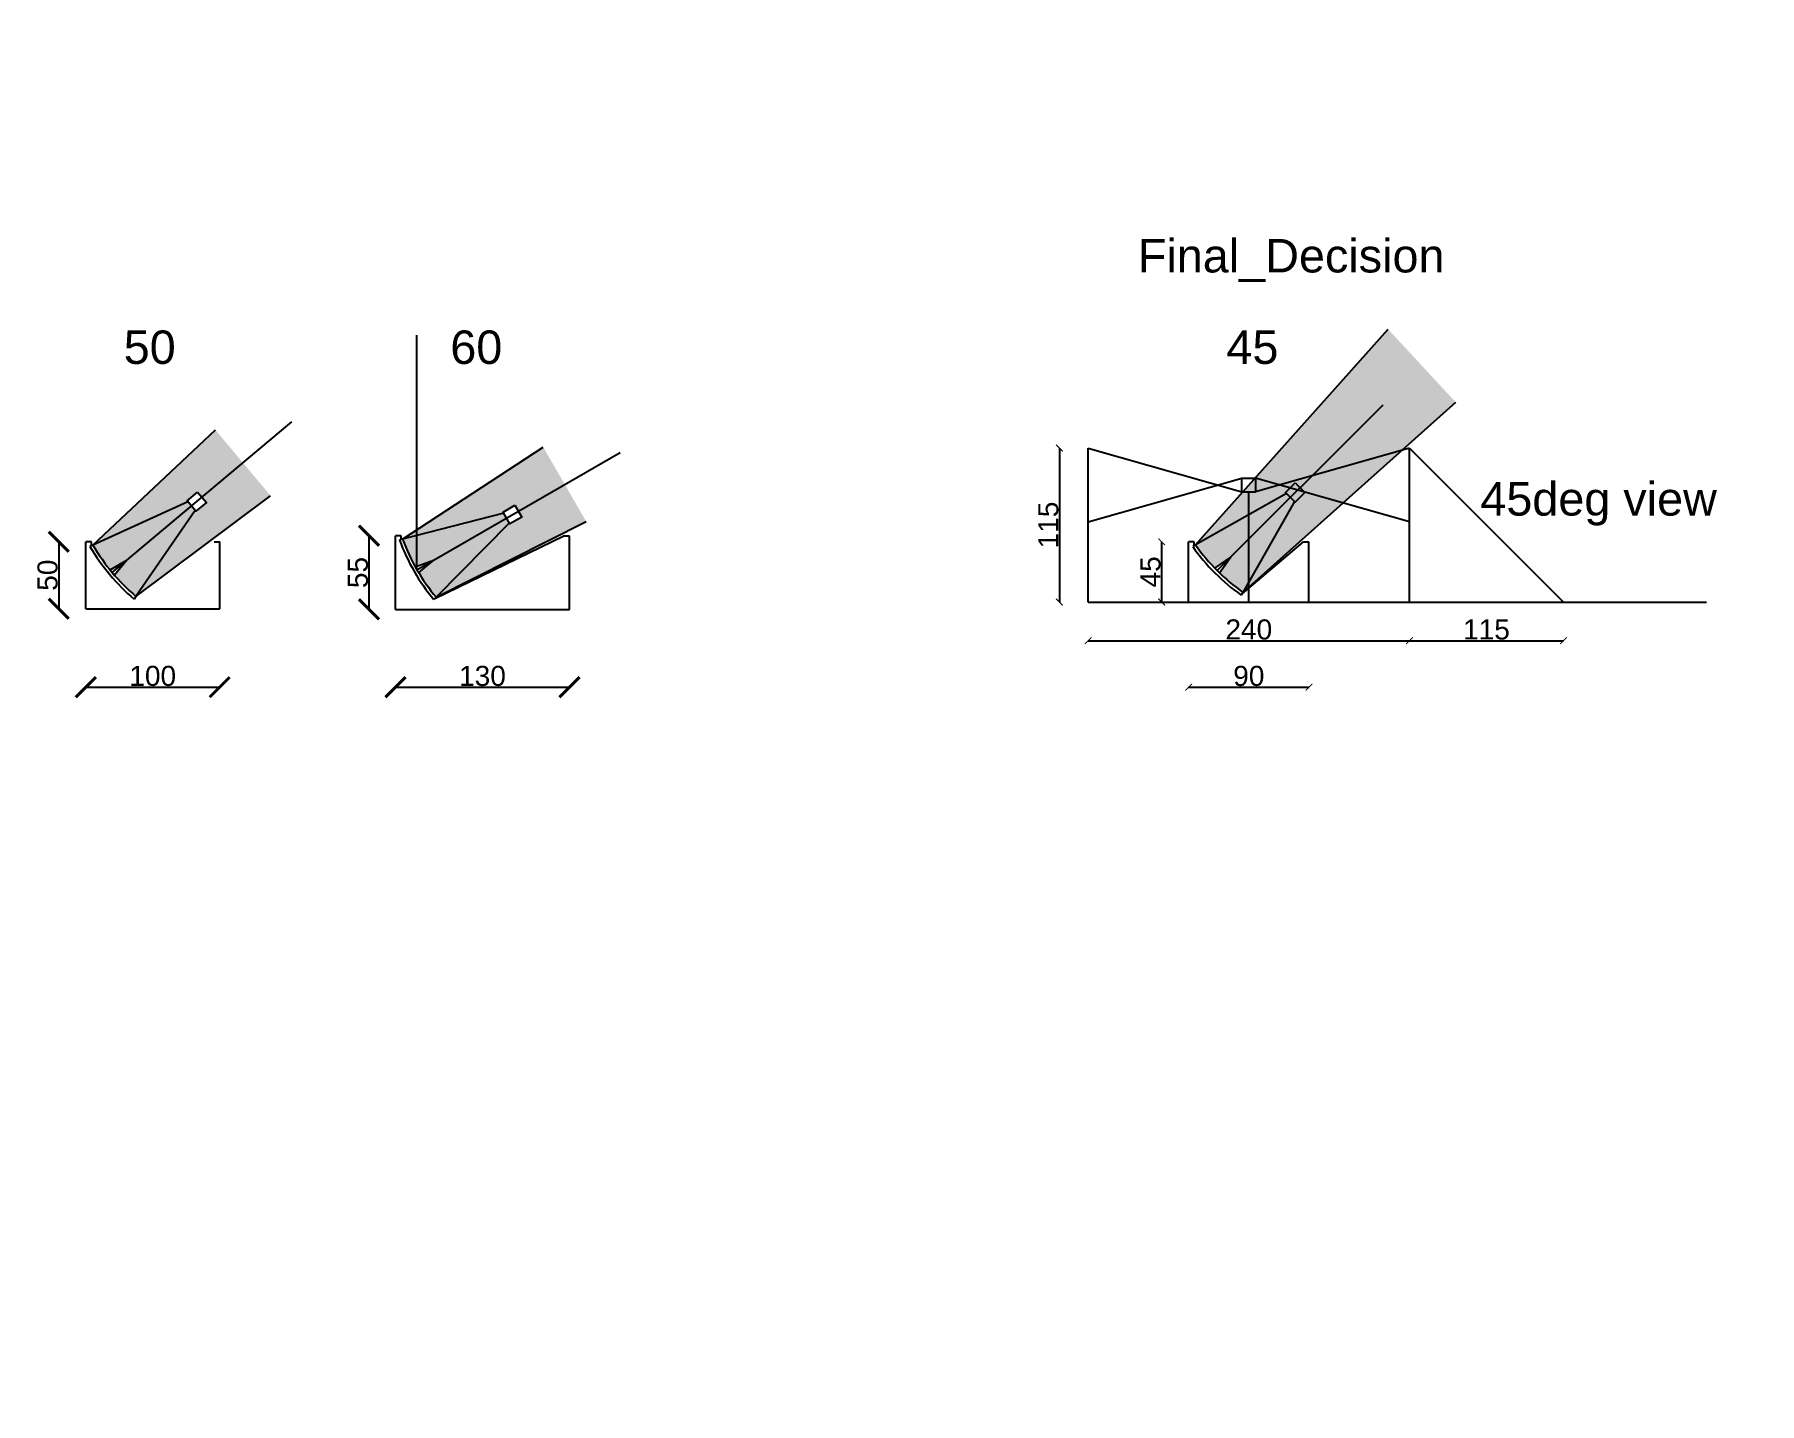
# Model space of a CAD drawing. Header units: millimetres. Extents: x 674 to 5889, y -153 to 3954.
# Drawn here: x 1589 to 2877, y 2872 to 3895 of the extents above; entities that cross this region are included whole.
import ezdxf

# ---------------------------------------------------------------- set-up
doc = ezdxf.new("R2010")
doc.units = ezdxf.units.MM
for name, color, linetype in [('Columns', 253, 'Continuous'), ('Dimensions', 7, 'Continuous'), ('Dish', 20, 'Continuous'), ('Ropes', 3, 'Continuous')]:
    doc.layers.add(name, color=color, linetype=linetype)
doc.layers.add('Effective Aperture Area', color=2, linetype='Continuous', transparency=0.75)
doc.layers.add('Image Sensor', color=5, linetype='Continuous', transparency=0.6)
doc.styles.get("Standard").update_dxf_attribs({"font": 'arial.ttf'})
doc.dimstyles.new('ISO-25', dxfattribs={"dimtxt": 2.5, "dimasz": 2.5, "dimexe": 1.25, "dimexo": 0.625, "dimtad": 1, "dimtxsty": 'Standard', "dimcen": 2.5, "dimadec": 0, "dimazin": 0, "dimtfac": 1, "dimtmove": 0, "dimatfit": 3, "dimfxl": 1, "dimarcsym": 0})

# ---------------------------------------------------------------- blocks, each defined once
blk = doc.blocks.new('_ArchTick')
at = {"color": 0, "linetype": 'ByBlock', "const_width": 0.15}
blk.add_lwpolyline([(-0.5, -0.5), (0.5, 0.5)], dxfattribs=at)
blk = doc.blocks.new('*D60')
at = {"color": 0, "lineweight": -2, "transparency": 16777216}
blk.add_line((2829.3, -144.6), (2959.3, -144.6), dxfattribs=at)
at = {"layer": 'Defpoints', "color": 0, "transparency": 16777216}
for p in [(5528.5, 3774.1), (5768.5, 3774.1), (5768.5, 3752.5), (2829.3, -118.4), (2959.3, -118.4), (2959.3, -144.6)]:
    blk.add_point(p, dxfattribs=at)
at = {"layer": 'Dimensions', "color": 0, "lineweight": -2, "transparency": 16777216}
blk.add_line((5528.5, 3752.5), (5768.5, 3752.5), dxfattribs=at)
at = {"color": 0, "lineweight": -2, "transparency": 16777216, "xscale": 15, "yscale": 15, "zscale": 15, "rotation": 180}
blk.add_blockref('_ArchTick', (2829.3, -144.6), dxfattribs=at)
at = {"color": 0, "lineweight": -2, "transparency": 16777216, "xscale": 15, "yscale": 15, "zscale": 15}
blk.add_blockref('_ArchTick', (2959.3, -144.6), dxfattribs=at)
at = {"layer": 'Dimensions', "color": 0, "lineweight": -2, "transparency": 16777216, "xscale": 2.5, "yscale": 2.5, "zscale": 2.5, "rotation": 180}
blk.add_blockref('_ArchTick', (5528.5, 3752.5), dxfattribs=at)
at = {"layer": 'Dimensions', "color": 0, "lineweight": -2, "transparency": 16777216, "xscale": 2.5, "yscale": 2.5, "zscale": 2.5}
blk.add_blockref('_ArchTick', (5768.5, 3752.5), dxfattribs=at)
at = {"color": 0, "transparency": 16777216, "insert": (2894.3, -136.3), "char_height": 15, "attachment_point": 5}
blk.add_mtext('130', dxfattribs=at)
at = {"layer": 'Dimensions', "color": 0, "transparency": 16777216, "insert": (5648.5, 3755.4), "char_height": 4.5, "attachment_point": 5}
blk.add_mtext('240m', dxfattribs=at)
blk = doc.blocks.new('*D58')
at = {"color": 0, "lineweight": -2, "transparency": 16777216}
blk.add_line((2393.6, -144.6), (2483.6, -144.6), dxfattribs=at)
at = {"layer": 'Defpoints', "color": 0, "transparency": 16777216}
for p in [(5603.5, 3819.1), (5583.4, 3774.1), (5603.5, 3774.1), (2393.6, -81), (2483.6, -81), (2483.6, -144.6)]:
    blk.add_point(p, dxfattribs=at)
at = {"layer": 'Dimensions', "color": 0, "lineweight": -2, "transparency": 16777216}
blk.add_line((5583.4, 3819.1), (5583.4, 3774.1), dxfattribs=at)
at = {"color": 0, "lineweight": -2, "transparency": 16777216, "xscale": 15, "yscale": 15, "zscale": 15, "rotation": 180}
blk.add_blockref('_ArchTick', (2393.6, -144.6), dxfattribs=at)
at = {"color": 0, "lineweight": -2, "transparency": 16777216, "xscale": 15, "yscale": 15, "zscale": 15}
blk.add_blockref('_ArchTick', (2483.6, -144.6), dxfattribs=at)
at = {"layer": 'Dimensions', "color": 0, "lineweight": -2, "transparency": 16777216, "xscale": 2.5, "yscale": 2.5, "zscale": 2.5}
for p, rotation in [((5583.4, 3819.1), 90), ((5583.4, 3774.1), 270)]:
    blk.add_blockref('_ArchTick', p, dxfattribs=dict(at, rotation=rotation))
at = {"color": 0, "transparency": 16777216, "insert": (2438.6, -136.3), "char_height": 15, "attachment_point": 5}
blk.add_mtext('90', dxfattribs=at)
at = {"layer": 'Dimensions', "color": 0, "transparency": 16777216, "insert": (5580.5, 3796.6), "char_height": 4.5, "attachment_point": 5, "rotation": 90}
blk.add_mtext('45m', dxfattribs=at)
blk = doc.blocks.new('*D62')
at = {"color": 0, "lineweight": -2, "transparency": 16777216}
blk.add_line((2577.8, -36), (2577.8, -86), dxfattribs=at)
at = {"layer": 'Defpoints', "color": 0, "transparency": 16777216}
for p in [(5529.8, 3893.7), (5528.5, 3889.1), (5643.4, 3856.4), (2598, -36), (2577.8, -86), (2598, -86)]:
    blk.add_point(p, dxfattribs=at)
at = {"layer": 'Dimensions', "color": 0, "lineweight": -2, "transparency": 16777216}
blk.add_line((5644.7, 3861), (5529.8, 3893.7), dxfattribs=at)
at = {"color": 0, "lineweight": -2, "transparency": 16777216, "xscale": 15, "yscale": 15, "zscale": 15}
for p, rotation in [((2577.8, -36), 90), ((2577.8, -86), 270)]:
    blk.add_blockref('_ArchTick', p, dxfattribs=dict(at, rotation=rotation))
at = {"layer": 'Dimensions', "color": 0, "lineweight": -2, "transparency": 16777216, "xscale": 2.5, "yscale": 2.5, "zscale": 2.5}
for p, rotation in [((5529.8, 3893.7), 164.113896019455), ((5644.7, 3861), 344.113896019455)]:
    blk.add_blockref('_ArchTick', p, dxfattribs=dict(at, rotation=rotation))
at = {"color": 0, "transparency": 16777216, "insert": (2569.5, -61), "char_height": 15, "attachment_point": 5, "rotation": 90}
blk.add_mtext('50', dxfattribs=at)
at = {"layer": 'Dimensions', "color": 0, "transparency": 16777216, "insert": (5588.1, 3880.2), "char_height": 4.5, "attachment_point": 5, "rotation": 344.1139}
blk.add_mtext('119.5m', dxfattribs=at)
blk = doc.blocks.new('*D63')
at = {"color": 0, "lineweight": -2, "transparency": 16777216}
blk.add_line((2809.5, -31.4), (2809.5, -86.4), dxfattribs=at)
at = {"layer": 'Defpoints', "color": 0, "transparency": 16777216}
for p in [(5643.4, 3866.6), (5527.7, 3834.5), (5528.5, 3832.1), (2829.3, -31.4), (2809.5, -86.4), (2829.3, -86.4)]:
    blk.add_point(p, dxfattribs=at)
at = {"layer": 'Dimensions', "color": 0, "lineweight": -2, "transparency": 16777216}
blk.add_line((5642.6, 3869), (5527.7, 3834.5), dxfattribs=at)
at = {"color": 0, "lineweight": -2, "transparency": 16777216, "xscale": 15, "yscale": 15, "zscale": 15}
for p, rotation in [((2809.5, -31.4), 90), ((2809.5, -86.4), 270)]:
    blk.add_blockref('_ArchTick', p, dxfattribs=dict(at, rotation=rotation))
at = {"layer": 'Dimensions', "color": 0, "lineweight": -2, "transparency": 16777216, "xscale": 2.5, "yscale": 2.5, "zscale": 2.5}
for p, rotation in [((5642.6, 3869), 16.71614301521846), ((5527.7, 3834.5), 196.7161430152185)]:
    blk.add_blockref('_ArchTick', p, dxfattribs=dict(at, rotation=rotation))
at = {"color": 0, "transparency": 16777216, "insert": (2801.3, -58.9), "char_height": 15, "attachment_point": 5, "rotation": 90}
blk.add_mtext('55', dxfattribs=at)
at = {"layer": 'Dimensions', "color": 0, "transparency": 16777216, "insert": (5584.3, 3854.6), "char_height": 4.5, "attachment_point": 5, "rotation": 16.7161}
blk.add_mtext('120m', dxfattribs=at)
blk = doc.blocks.new('*D59')
at = {"color": 0, "lineweight": -2, "transparency": 16777216}
blk.add_line((2598, -144.6), (2698, -144.6), dxfattribs=at)
at = {"layer": 'Defpoints', "color": 0, "transparency": 16777216}
for p in [(5623.5, 3781.2), (5673.5, 3781.2), (5673.5, 3764.3), (2598, -86), (2698, -86), (2698, -144.6)]:
    blk.add_point(p, dxfattribs=at)
at = {"layer": 'Dimensions', "color": 0, "lineweight": -2, "transparency": 16777216}
blk.add_line((5623.5, 3764.3), (5673.5, 3764.3), dxfattribs=at)
at = {"color": 0, "lineweight": -2, "transparency": 16777216, "xscale": 15, "yscale": 15, "zscale": 15, "rotation": 180}
blk.add_blockref('_ArchTick', (2598, -144.6), dxfattribs=at)
at = {"color": 0, "lineweight": -2, "transparency": 16777216, "xscale": 15, "yscale": 15, "zscale": 15}
blk.add_blockref('_ArchTick', (2698, -144.6), dxfattribs=at)
at = {"layer": 'Dimensions', "color": 0, "lineweight": -2, "transparency": 16777216, "xscale": 2.5, "yscale": 2.5, "zscale": 2.5, "rotation": 180}
blk.add_blockref('_ArchTick', (5623.5, 3764.3), dxfattribs=at)
at = {"layer": 'Dimensions', "color": 0, "lineweight": -2, "transparency": 16777216, "xscale": 2.5, "yscale": 2.5, "zscale": 2.5}
blk.add_blockref('_ArchTick', (5673.5, 3764.3), dxfattribs=at)
at = {"color": 0, "transparency": 16777216, "insert": (2648, -136.3), "char_height": 15, "attachment_point": 5}
blk.add_mtext('100', dxfattribs=at)
at = {"layer": 'Dimensions', "color": 0, "transparency": 16777216, "insert": (5648.5, 3767.2), "char_height": 4.5, "attachment_point": 5}
blk.add_mtext('50m', dxfattribs=at)
blk = doc.blocks.new('*D61')
at = {"color": 0, "lineweight": -2, "transparency": 16777216}
blk.add_line((2373.5, -36), (2373.5, -81), dxfattribs=at)
at = {"layer": 'Defpoints', "color": 0, "transparency": 16777216}
for p in [(5648.5, 3856.4), (5645.3, 3779.1), (5648.5, 3779.1), (2393.6, -36), (2373.5, -81), (2393.6, -81)]:
    blk.add_point(p, dxfattribs=at)
at = {"layer": 'Dimensions', "color": 0, "lineweight": -2, "transparency": 16777216}
blk.add_line((5645.3, 3856.4), (5645.3, 3779.1), dxfattribs=at)
at = {"color": 0, "lineweight": -2, "transparency": 16777216, "xscale": 15, "yscale": 15, "zscale": 15}
for p, rotation in [((2373.5, -36), 90), ((2373.5, -81), 270)]:
    blk.add_blockref('_ArchTick', p, dxfattribs=dict(at, rotation=rotation))
at = {"layer": 'Dimensions', "color": 0, "lineweight": -2, "transparency": 16777216, "xscale": 2.5, "yscale": 2.5, "zscale": 2.5}
for p, rotation in [((5645.3, 3856.4), 90), ((5645.3, 3779.1), 270)]:
    blk.add_blockref('_ArchTick', p, dxfattribs=dict(at, rotation=rotation))
at = {"color": 0, "transparency": 16777216, "insert": (2365.3, -58.5), "char_height": 15, "attachment_point": 5, "rotation": 90}
blk.add_mtext('45', dxfattribs=at)
at = {"layer": 'Dimensions', "color": 0, "transparency": 16777216, "insert": (5642.4, 3817.9), "char_height": 4.5, "attachment_point": 5, "rotation": 90}
blk.add_mtext('77.3m', dxfattribs=at)
blk = doc.blocks.new('*D78')
at = {"color": 0, "lineweight": -2, "transparency": 16777216}
blk.add_line((1627.2, 3407.3), (1727.2, 3407.3), dxfattribs=at)
at = {"layer": 'Defpoints', "color": 0, "transparency": 16777216}
for p in [(1627.2, 3465.9), (1727.2, 3465.9), (1727.2, 3407.3)]:
    blk.add_point(p, dxfattribs=at)
at = {"color": 0, "lineweight": -2, "transparency": 16777216, "xscale": 15, "yscale": 15, "zscale": 15, "rotation": 180}
blk.add_blockref('_ArchTick', (1627.2, 3407.3), dxfattribs=at)
at = {"color": 0, "lineweight": -2, "transparency": 16777216, "xscale": 15, "yscale": 15, "zscale": 15}
blk.add_blockref('_ArchTick', (1727.2, 3407.3), dxfattribs=at)
at = {"color": 0, "transparency": 16777216, "insert": (1677.2, 3415.6), "char_height": 15, "attachment_point": 5}
blk.add_mtext('100', dxfattribs=at)
blk = doc.blocks.new('*D79')
at = {"color": 0, "lineweight": -2, "transparency": 16777216}
blk.add_line((1858.5, 3407.3), (1988.5, 3407.3), dxfattribs=at)
at = {"layer": 'Defpoints', "color": 0, "transparency": 16777216}
for p in [(1858.5, 3433.5), (1988.5, 3433.5), (1988.5, 3407.3)]:
    blk.add_point(p, dxfattribs=at)
at = {"color": 0, "lineweight": -2, "transparency": 16777216, "xscale": 15, "yscale": 15, "zscale": 15, "rotation": 180}
blk.add_blockref('_ArchTick', (1858.5, 3407.3), dxfattribs=at)
at = {"color": 0, "lineweight": -2, "transparency": 16777216, "xscale": 15, "yscale": 15, "zscale": 15}
blk.add_blockref('_ArchTick', (1988.5, 3407.3), dxfattribs=at)
at = {"color": 0, "transparency": 16777216, "insert": (1923.5, 3415.6), "char_height": 15, "attachment_point": 5}
blk.add_mtext('130', dxfattribs=at)
blk = doc.blocks.new('*D83')
at = {"color": 0, "lineweight": -2, "transparency": 16777216}
blk.add_line((1607, 3515.9), (1607, 3465.9), dxfattribs=at)
at = {"layer": 'Defpoints', "color": 0, "transparency": 16777216}
for p in [(1627.2, 3515.9), (1607, 3465.9), (1627.2, 3465.9)]:
    blk.add_point(p, dxfattribs=at)
at = {"color": 0, "lineweight": -2, "transparency": 16777216, "xscale": 15, "yscale": 15, "zscale": 15}
for p, rotation in [((1607, 3515.9), 90), ((1607, 3465.9), 270)]:
    blk.add_blockref('_ArchTick', p, dxfattribs=dict(at, rotation=rotation))
at = {"color": 0, "transparency": 16777216, "insert": (1598.7, 3490.9), "char_height": 15, "attachment_point": 5, "rotation": 90}
blk.add_mtext('50', dxfattribs=at)
blk = doc.blocks.new('*D84')
at = {"color": 0, "lineweight": -2, "transparency": 16777216}
blk.add_line((1838.7, 3520.4), (1838.7, 3465.4), dxfattribs=at)
at = {"layer": 'Defpoints', "color": 0, "transparency": 16777216}
for p in [(1858.5, 3520.4), (1838.7, 3465.4), (1858.5, 3465.4)]:
    blk.add_point(p, dxfattribs=at)
at = {"color": 0, "lineweight": -2, "transparency": 16777216, "xscale": 15, "yscale": 15, "zscale": 15}
for p, rotation in [((1838.7, 3520.4), 90), ((1838.7, 3465.4), 270)]:
    blk.add_blockref('_ArchTick', p, dxfattribs=dict(at, rotation=rotation))
at = {"color": 0, "transparency": 16777216, "insert": (1830.5, 3492.9), "char_height": 15, "attachment_point": 5, "rotation": 90}
blk.add_mtext('55', dxfattribs=at)
blk = doc.blocks.new('*D72')
at = {"color": 0, "lineweight": -2, "transparency": 16777216}
blk.add_line((2450.9, 3407.3), (2540.9, 3407.3), dxfattribs=at)
at = {"layer": 'Defpoints', "color": 0, "transparency": 16777216}
for p in [(2450.9, 3470.9), (2540.9, 3470.9), (2540.9, 3407.3)]:
    blk.add_point(p, dxfattribs=at)
at = {"color": 0, "lineweight": -2, "transparency": 16777216, "xscale": 5, "yscale": 5, "zscale": 5, "rotation": 180}
blk.add_blockref('_ArchTick', (2450.9, 3407.3), dxfattribs=at)
at = {"color": 0, "lineweight": -2, "transparency": 16777216, "xscale": 5, "yscale": 5, "zscale": 5}
blk.add_blockref('_ArchTick', (2540.9, 3407.3), dxfattribs=at)
at = {"color": 0, "transparency": 16777216, "insert": (2495.9, 3415.6), "char_height": 15, "attachment_point": 5}
blk.add_mtext('90', dxfattribs=at)
blk = doc.blocks.new('*D80')
at = {"color": 0, "lineweight": -2, "transparency": 16777216}
blk.add_line((2430.8, 3515.9), (2430.8, 3470.9), dxfattribs=at)
at = {"layer": 'Defpoints', "color": 0, "transparency": 16777216}
for p in [(2450.9, 3515.9), (2430.8, 3470.9), (2450.9, 3470.9)]:
    blk.add_point(p, dxfattribs=at)
at = {"color": 0, "lineweight": -2, "transparency": 16777216, "xscale": 5, "yscale": 5, "zscale": 5}
for p, rotation in [((2430.8, 3515.9), 90), ((2430.8, 3470.9), 270)]:
    blk.add_blockref('_ArchTick', p, dxfattribs=dict(at, rotation=rotation))
at = {"color": 0, "transparency": 16777216, "insert": (2422.5, 3493.4), "char_height": 15, "attachment_point": 5, "rotation": 90}
blk.add_mtext('45', dxfattribs=at)
blk = doc.blocks.new('*D73')
at = {"color": 0, "lineweight": -2, "transparency": 16777216}
blk.add_line((2354.4, 3585.9), (2354.4, 3470.9), dxfattribs=at)
at = {"layer": 'Defpoints', "color": 0, "transparency": 16777216}
for p in [(2375.9, 3585.9), (2354.4, 3470.9), (2375.9, 3470.9)]:
    blk.add_point(p, dxfattribs=at)
at = {"color": 0, "lineweight": -2, "transparency": 16777216, "xscale": 5, "yscale": 5, "zscale": 5}
for p, rotation in [((2354.4, 3585.9), 90), ((2354.4, 3470.9), 270)]:
    blk.add_blockref('_ArchTick', p, dxfattribs=dict(at, rotation=rotation))
at = {"color": 0, "transparency": 16777216, "insert": (2346.2, 3528.4), "char_height": 15, "attachment_point": 5, "rotation": 90}
blk.add_mtext('115', dxfattribs=at)
blk = doc.blocks.new('*D74')
at = {"color": 0, "lineweight": -2, "transparency": 16777216}
blk.add_line((2375.9, 3442), (2615.9, 3442), dxfattribs=at)
at = {"layer": 'Defpoints', "color": 0, "transparency": 16777216}
for p in [(2375.9, 3470.9), (2615.9, 3470.9), (2615.9, 3442)]:
    blk.add_point(p, dxfattribs=at)
at = {"color": 0, "lineweight": -2, "transparency": 16777216, "xscale": 5, "yscale": 5, "zscale": 5, "rotation": 180}
blk.add_blockref('_ArchTick', (2375.9, 3442), dxfattribs=at)
at = {"color": 0, "lineweight": -2, "transparency": 16777216, "xscale": 5, "yscale": 5, "zscale": 5}
blk.add_blockref('_ArchTick', (2615.9, 3442), dxfattribs=at)
at = {"color": 0, "transparency": 16777216, "insert": (2495.9, 3450.3), "char_height": 15, "attachment_point": 5}
blk.add_mtext('240', dxfattribs=at)
blk = doc.blocks.new('*D76')
at = {"color": 0, "lineweight": -2, "transparency": 16777216}
blk.add_line((2615.9, 3442), (2730.9, 3442), dxfattribs=at)
at = {"layer": 'Defpoints', "color": 0, "transparency": 16777216}
for p in [(2615.9, 3470.9), (2730.9, 3470.9), (2730.9, 3442)]:
    blk.add_point(p, dxfattribs=at)
at = {"color": 0, "lineweight": -2, "transparency": 16777216, "xscale": 5, "yscale": 5, "zscale": 5, "rotation": 180}
blk.add_blockref('_ArchTick', (2615.9, 3442), dxfattribs=at)
at = {"color": 0, "lineweight": -2, "transparency": 16777216, "xscale": 5, "yscale": 5, "zscale": 5}
blk.add_blockref('_ArchTick', (2730.9, 3442), dxfattribs=at)
at = {"color": 0, "transparency": 16777216, "insert": (2673.4, 3450.3), "char_height": 15, "attachment_point": 5}
blk.add_mtext('115', dxfattribs=at)

msp = doc.modelspace()

# ---------------------------------------------------------------- hatches: boundary and pattern name
at = {"layer": 'Effective Aperture Area'}
h = msp.add_hatch(color=256, dxfattribs=at)
h.dxf.hatch_style = 1
h.paths.add_polyline_path([(2495.854, 3482.043), (2495.854, 3485.868), (2491.455, 3478.117)])
h.paths.add_polyline_path([(2599.938, 3674.63), (2500.644, 3563.379), (2500.954, 3563.379), (2500.954, 3558.279), (2529.05, 3558.279), (2530.56, 3559.789), (2532.07, 3558.279), (2581.269, 3558.279), (2650.501, 3620.071)])
h.paths.add_polyline_path([(2534.166, 3556.183), (2532.07, 3558.279), (2529.05, 3558.279), (2523.347, 3552.577), (2526.953, 3548.971)], flags=17)
h.paths.add_polyline_path([(2536.262, 3558.279), (2532.07, 3558.279), (2534.166, 3556.183)], flags=17)
h.paths.add_polyline_path([(2537.772, 3552.577), (2534.166, 3556.183), (2526.953, 3548.971), (2530.56, 3545.364)], flags=17)
h.paths.add_polyline_path([(2581.269, 3558.279), (2536.262, 3558.279), (2534.166, 3556.183), (2537.772, 3552.577), (2530.56, 3545.364), (2529.959, 3545.965), (2495.854, 3485.868), (2495.854, 3482.043)])
h.paths.add_polyline_path([(2523.948, 3551.976), (2523.347, 3552.577), (2529.05, 3558.279), (2500.954, 3558.279), (2500.954, 3553.179), (2495.854, 3553.179), (2495.854, 3536.032)], flags=17)
h.paths.add_polyline_path([(2500.954, 3563.379), (2500.644, 3563.379), (2491.54, 3553.179), (2500.954, 3553.179)])
h.paths.add_polyline_path([(2495.854, 3536.032), (2495.854, 3553.179), (2491.54, 3553.179), (2456.1, 3513.472)])
h = msp.add_hatch(color=256, dxfattribs=at)
h.dxf.hatch_style = 1
h.paths.add_polyline_path([(1765.276, 3550.217), (1723.984, 3599.427), (1632.51, 3513.377), (1703.456, 3545.821), (1702.909, 3546.472), (1710.723, 3553.028), (1717.279, 3545.215), (1709.466, 3538.658), (1708.919, 3539.31), (1664.649, 3475.075)])
h = msp.add_hatch(color=256, dxfattribs=at)
h.dxf.hatch_style = 1
h.paths.add_polyline_path([(2001.011, 3530.939), (1968.891, 3586.572), (1863.865, 3517.714), (1939.366, 3537.345), (1938.941, 3538.081), (1947.775, 3543.181), (1952.875, 3534.347), (1944.041, 3529.247), (1943.616, 3529.984), (1888.865, 3474.413)])
h = msp.add_hatch(color=256, dxfattribs=at)
h.dxf.hatch_style = 1
h.paths.add_polyline_path([(1632.51, 3513.377, 0.0377136), (1645.381, 3494.806), (1657.888, 3502.037), (1648.595, 3490.976, 0.03771245), (1664.649, 3475.075), (1708.919, 3539.31), (1703.456, 3545.821)])
h = msp.add_hatch(color=256, dxfattribs=at)
h.dxf.hatch_style = 1
h.paths.add_polyline_path([(2456.1, 3513.472, 0.0377136), (2470.541, 3496.093), (2482.37, 3504.388), (2474.077, 3492.558, 0.03771245), (2491.455, 3478.117), (2529.959, 3545.965), (2523.948, 3551.976)])
h = msp.add_hatch(color=256, dxfattribs=at)
h.dxf.hatch_style = 1
h.paths.add_polyline_path([(1863.865, 3517.714, 0.0377136), (1873.316, 3497.189), (1886.888, 3502.139), (1875.816, 3492.859, 0.03771245), (1888.865, 3474.413), (1943.616, 3529.984), (1939.366, 3537.345)])

# ---------------------------------------------------------------- linework, layer by layer
for p, q in [((1874.548, 3495.014), (1874.548, 3670.21)), ((2472.294, 3494.311), (2596.176, 3618.193)), ((1646.972, 3492.878), (1781.18, 3605.491)), ((1874.548, 3495.014), (2026.272, 3582.612)), ((2490.754, 3553.179), (2490.754, 3563.379)), ((2490.754, 3563.379), (2500.954, 3563.379)), ((2500.954, 3563.379), (2500.954, 3553.179)), ((2490.754, 3553.179), (2500.954, 3553.179)), ((2495.854, 3470.879), (2495.854, 3553.179)), ((2375.854, 3470.879), (2837.794, 3470.879)), ((1627.216, 3465.879), (1727.216, 3465.879)), ((1858.501, 3465.416), (1988.501, 3465.416))]:
    msp.add_line(p, q)
at = {"layer": 'Columns'}
for p, q in [((2375.854, 3470.879), (2375.854, 3585.879)), ((2615.854, 3470.879), (2615.854, 3585.879)), ((1858.501, 3465.416), (1858.501, 3520.416)), ((1862.683, 3520.416), (1858.501, 3520.416)), ((1984.32, 3520.416), (1988.501, 3520.416)), ((1988.501, 3465.416), (1988.501, 3520.416)), ((1627.216, 3465.879), (1627.216, 3515.879)), ((1631.398, 3515.879), (1627.216, 3515.879)), ((1723.034, 3515.879), (1727.216, 3515.879)), ((1727.216, 3465.879), (1727.216, 3515.879)), ((2450.854, 3470.879), (2450.854, 3515.879)), ((2455.035, 3515.879), (2450.854, 3515.879)), ((2536.672, 3515.879), (2540.854, 3515.879)), ((2540.854, 3470.879), (2540.854, 3515.879))]:
    msp.add_line(p, q, dxfattribs=at)
at = {"layer": 'Dish'}
for p, q in [((1863.865, 3517.714), (1861.501, 3517.119)), ((1632.51, 3513.377), (1630.286, 3512.381)), ((2456.1, 3513.472), (2453.971, 3512.286)), ((1664.649, 3475.075), (1663.282, 3473.058)), ((1888.865, 3474.413), (1887.168, 3472.663)), ((2491.455, 3478.117), (2490.269, 3475.988))]:
    msp.add_line(p, q, dxfattribs=at)
for centre, radius, start, end in [((2004.451, 3570.014), 150, 200.405932, 219.594068), ((1763.105, 3590.324), 154, 210.405932, 229.594068), ((1761.879, 3589.296), 150, 210.405932, 229.594068), ((2005.837, 3570.814), 154, 200.405932, 219.594068), ((2579.491, 3601.509), 154, 215.405932, 234.594068), ((2578.36, 3600.377), 150, 215.405932, 234.594068)]:
    msp.add_arc(centre, radius, start, end, dxfattribs=at)
at = {"layer": 'Effective Aperture Area'}
for p, q in [((2456.1, 3513.472), (2599.938, 3674.63)), ((2491.455, 3478.117), (2650.501, 3620.071)), ((1632.51, 3513.377), (1723.984, 3599.427)), ((1863.865, 3517.714), (1968.891, 3586.572)), ((1703.456, 3545.821), (1632.51, 3513.377)), ((1664.649, 3475.075), (1765.276, 3550.217)), ((2523.948, 3551.976), (2456.1, 3513.472)), ((2529.959, 3545.965), (2491.455, 3478.117)), ((1708.919, 3539.31), (1664.649, 3475.075)), ((1939.366, 3537.345), (1863.865, 3517.714)), ((1888.865, 3474.413), (2001.011, 3530.939)), ((1943.616, 3529.984), (1888.865, 3474.413)), ((1645.381, 3494.806), (1657.888, 3502.037)), ((1657.888, 3502.037), (1648.595, 3490.976)), ((1873.316, 3497.189), (1886.888, 3502.139)), ((1886.888, 3502.139), (1875.816, 3492.859)), ((2470.541, 3496.093), (2482.37, 3504.388)), ((2482.37, 3504.388), (2474.077, 3492.558))]:
    msp.add_line(p, q, dxfattribs=at)
at = {"layer": 'Image Sensor'}
for points in [[(2530.56, 3559.789), (2537.772, 3552.577), (2530.56, 3545.364), (2523.347, 3552.577)], [(1710.723, 3553.028), (1717.279, 3545.215), (1709.466, 3538.658), (1702.909, 3546.472)], [(1947.775, 3543.181), (1952.875, 3534.347), (1944.041, 3529.247), (1938.941, 3538.081)]]:
    msp.add_lwpolyline(points, close=True, dxfattribs=at)
at = {"layer": 'Ropes'}
for p, q in [((2375.854, 3585.879), (2490.754, 3553.179)), ((2615.854, 3585.879), (2500.954, 3553.179)), ((2615.854, 3585.879), (2730.854, 3470.879)), ((2375.854, 3530.679), (2490.754, 3563.379)), ((2615.854, 3530.679), (2500.954, 3563.379)), ((1862.683, 3517.416), (1862.683, 3520.416)), ((1888.016, 3473.538), (1984.32, 3520.416)), ((1631.398, 3512.879), (1631.398, 3515.879)), ((2455.035, 3512.879), (2455.035, 3515.879)), ((2490.862, 3477.053), (2536.672, 3515.879))]:
    msp.add_line(p, q, dxfattribs=at)

# ---------------------------------------------------------------- texts
at = {"char_height": 25, "attachment_point": 1}
for s, width, insert in [('Final_Decision', 67.20048, (2413.027, 3742.041)), ('50', 67.20048, (1655.527, 3673.715)), ('60', 67.20048, (1899.474, 3673.715)), ('45', 67.20048, (2479.165, 3673.715)), ('45deg view', 202.75238, (2668.823, 3560.446))]:
    msp.add_mtext_dynamic_manual_height_columns(s, width=width, gutter_width=12.5, heights=[0], dxfattribs=dict(at, insert=insert))

# ---------------------------------------------------------------- dimensions: what is measured, and where the dimension line sits
for base, p1, p2, override, picture, middle in [((2354.449, 3470.879), (2375.854, 3585.879), (2375.854, 3470.879), {"dimtxt": 15, "dimasz": 5, "dimblk1": 'ArchTick', "dimblk2": 'ArchTick', "dimsah": 1, "dimse1": 1, "dimse2": 1}, '*D73', (2346.166, 3528.379)), ((1607.024, 3465.879), (1627.216, 3515.879), (1627.216, 3465.879), {"dimtxt": 15, "dimasz": 15, "dimblk1": 'ArchTick', "dimblk2": 'ArchTick', "dimsah": 1, "dimse1": 1, "dimse2": 1}, '*D83', (1598.74, 3490.879)), ((1838.738, 3465.416), (1858.501, 3520.416), (1858.501, 3465.416), {"dimtxt": 15, "dimasz": 15, "dimblk1": 'ArchTick', "dimblk2": 'ArchTick', "dimsah": 1, "dimse1": 1, "dimse2": 1}, '*D84', (1830.486, 3492.916)), ((2430.773, 3470.879), (2450.854, 3515.879), (2450.854, 3470.879), {"dimtxt": 15, "dimasz": 5, "dimblk1": 'ArchTick', "dimblk2": 'ArchTick', "dimsah": 1, "dimse1": 1, "dimse2": 1}, '*D80', (2422.52, 3493.379))]:
    dim = msp.add_linear_dim(base=base, p1=p1, p2=p2, angle=90, dimstyle='ISO-25', override=override)
    dim.commit()
    dim.dimension.update_dxf_attribs({"geometry": picture, "text_midpoint": middle})
for base, p1, p2, override, picture, middle in [((2615.854, 3442.034), (2375.854, 3470.879), (2615.854, 3470.879), {"dimtxt": 15, "dimasz": 5, "dimblk1": 'ArchTick', "dimblk2": 'ArchTick', "dimsah": 1, "dimse1": 1, "dimse2": 1}, '*D74', (2495.854, 3450.318)), ((2540.854, 3407.293), (2450.854, 3470.879), (2540.854, 3470.879), {"dimtxt": 15, "dimasz": 5, "dimblk1": 'ArchTick', "dimblk2": 'ArchTick', "dimsah": 1, "dimse1": 1, "dimse2": 1}, '*D72', (2495.854, 3415.577)), ((2730.854, 3442.034), (2615.854, 3470.879), (2730.854, 3470.879), {"dimtxt": 15, "dimasz": 5, "dimblk1": 'ArchTick', "dimblk2": 'ArchTick', "dimsah": 1, "dimse1": 1, "dimse2": 1}, '*D76', (2673.354, 3450.318)), ((1727.216, 3407.293), (1627.216, 3465.879), (1727.216, 3465.879), {"dimtxt": 15, "dimasz": 15, "dimblk1": 'ArchTick', "dimblk2": 'ArchTick', "dimsah": 1, "dimse1": 1, "dimse2": 1}, '*D78', (1677.216, 3415.577)), ((1988.501, 3407.293), (1858.501, 3433.501), (1988.501, 3433.501), {"dimtxt": 15, "dimasz": 15, "dimblk1": 'ArchTick', "dimblk2": 'ArchTick', "dimsah": 1, "dimse1": 1, "dimse2": 1}, '*D79', (1923.501, 3415.582))]:
    dim = msp.add_linear_dim(base=base, p1=p1, p2=p2, dimstyle='ISO-25', override=override)
    dim.commit()
    dim.dimension.update_dxf_attribs({"geometry": picture, "text_midpoint": middle})
at = {"layer": 'Dimensions'}
for p1, p2, distance, override, picture, middle in [((5643.378, 3856.377), (5528.478, 3889.077), -4.85, {"dimtxt": 4.5, "dimexe": 2, "dimexo": 3, "dimdec": 1, "dimdsep": 46, "dimpost": 'm', "dimblk1": 'ArchTick', "dimblk2": 'ArchTick', "dimsah": 1, "dimse1": 1, "dimse2": 1}, '*D62', (5588.056, 3880.203)), ((5643.378, 3866.577), (5528.478, 3832.07), -2.581, {"dimtxt": 4.5, "dimexe": 2, "dimexo": 3, "dimdec": 1, "dimpost": 'm', "dimblk1": 'ArchTick', "dimblk2": 'ArchTick', "dimsah": 1, "dimse1": 1, "dimse2": 1}, '*D63', (5584.345, 3854.594))]:
    dim = msp.add_aligned_dim(p1=p1, p2=p2, distance=distance, dimstyle='ISO-25', override=override, dxfattribs=at)
    dim.commit()
    dim.dimension.update_dxf_attribs({"geometry": picture, "text_midpoint": middle})
dim = msp.add_linear_dim(base=(5645.288, 3779.077), p1=(5648.478, 3856.377), p2=(5648.478, 3779.077), angle=90, dimstyle='ISO-25', override={"dimtxt": 4.5, "dimexe": 2, "dimexo": 3, "dimdec": 1, "dimdsep": 46, "dimpost": 'm', "dimblk1": 'ArchTick', "dimblk2": 'ArchTick', "dimsah": 1, "dimse1": 1, "dimse2": 1}, dxfattribs=at)
dim.commit()
dim.dimension.update_dxf_attribs({"geometry": '*D61', "text_midpoint": (5645.288, 3817.906), "dimtype": 160})
dim = msp.add_linear_dim(base=(5583.397, 3774.077), p1=(5603.478, 3819.077), p2=(5603.478, 3774.077), angle=90, dimstyle='ISO-25', override={"dimtxt": 4.5, "dimexe": 2, "dimexo": 3, "dimdec": 1, "dimpost": 'm', "dimblk1": 'ArchTick', "dimblk2": 'ArchTick', "dimsah": 1, "dimse1": 1, "dimse2": 1}, dxfattribs=at)
dim.commit()
dim.dimension.update_dxf_attribs({"geometry": '*D58', "text_midpoint": (5580.484, 3796.577)})
for base, p1, p2, picture, middle in [((5673.478, 3764.268), (5623.478, 3781.175), (5673.478, 3781.175), '*D59', (5648.478, 3767.191)), ((5768.478, 3752.482), (5528.478, 3774.077), (5768.478, 3774.077), '*D60', (5648.478, 3755.404))]:
    dim = msp.add_linear_dim(base=base, p1=p1, p2=p2, dimstyle='ISO-25', override={"dimtxt": 4.5, "dimexe": 2, "dimexo": 3, "dimdec": 1, "dimdsep": 46, "dimpost": 'm', "dimblk1": 'ArchTick', "dimblk2": 'ArchTick', "dimsah": 1, "dimse1": 1, "dimse2": 1}, dxfattribs=at)
    dim.commit()
    dim.dimension.update_dxf_attribs({"geometry": picture, "text_midpoint": middle})

doc.saveas('drawing.dxf')
